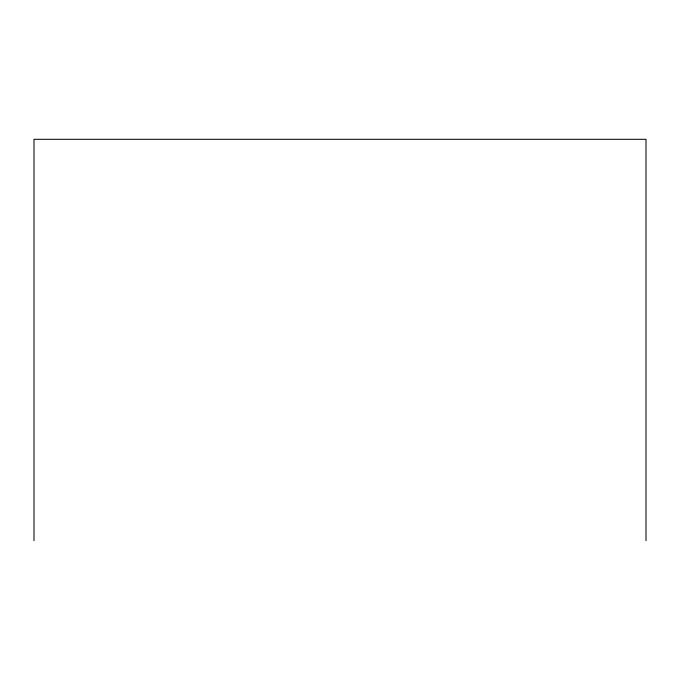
<?xml version="1.0" encoding="UTF-8"?>
<svg xmlns="http://www.w3.org/2000/svg" width="680" height="680" viewBox="0 0 680 680"><rect width="100%" height="100%" fill="white"/><g stroke="black" fill="none" stroke-linecap="round" stroke-linejoin="round"><path stroke-width="1.02" d="M646 540.693L646 139.306L34 139.306L34 540.693"/></g></svg>
